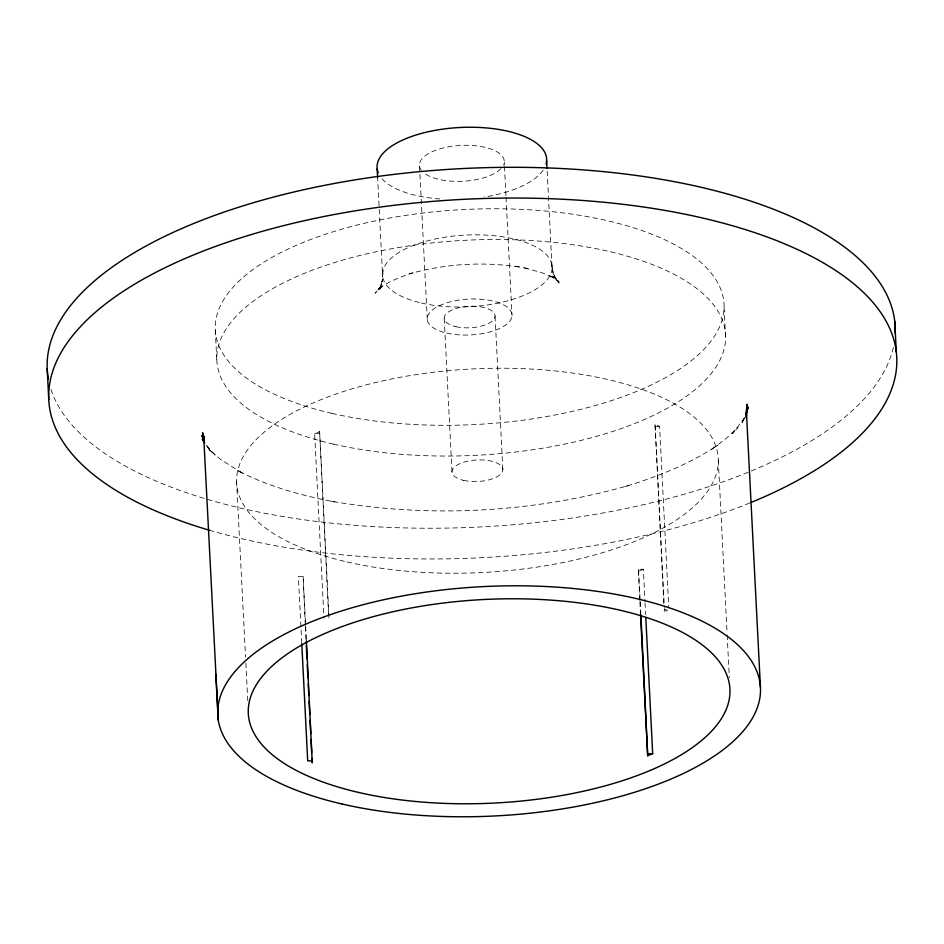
<?xml version="1.0" encoding="UTF-8"?>
<svg xmlns="http://www.w3.org/2000/svg" width="944" height="944" viewBox="0 0 944 944"><rect width="100%" height="100%" fill="white"/><g stroke="black" fill="none" stroke-linecap="round" stroke-linejoin="round"><path stroke-width="0.71" stroke-dasharray="4.72 3.54" d="M305.278 625.247L303.13 576.371L298.375 576.477L301.785 643.808M319.615 431.609L328.96 616.043L328.724 618.072L319.615 431.609L314.623 433.733L323.969 618.178M639.831 600.608L638.356 571.332L638.581 569.303L643.348 569.208L644.976 601.411M663.809 603.688L655.065 424.54L659.596 426.464L668.789 607.971M744.226 418.404L741.276 424.116L744.733 417.72M744.698 417.59L732.532 433.544L738.031 427.337L726.03 438.594L711.599 449.403L717.723 445.214C689.262 464.212 657.118 476.944 624.48 486.75L628.787 485.487C532.227 512.934 429.26 518.244 330.365 501.087L334.719 501.889C301.065 495.553 267.6 486.219 237.109 470.336L243.587 473.876L221.026 459.74L208.99 449.486L215.197 455.209L205.922 444.636M643.348 569.208L638.356 571.332M314.623 433.733L319.379 433.626M654.841 426.558L659.596 426.464M519.082 266.94C482.679 261.5 445.061 263.754 409.637 273.807L413.956 272.545C400.94 276.509 388.114 281.666 377.057 289.725L383.394 285.395L375.039 293.23L380.644 286.893L377.989 290.717L382.155 283.035L379.925 288.581L382.886 278.138L382.072 281.725L383.016 270.409L382.627 276.509L377.624 177.649M515.117 266.208L529.147 268.792M524.416 267.919L541.337 272.521L555.497 278.539L549.007 275.011L559.072 281.69L552.995 276.085L559.178 283.129L554.211 275.837L555.922 279.377L552.618 271.034L553.444 274.539L551.261 262.314L552.087 268.367L547.083 169.495M206.736 445.839L210.819 451.846L207.208 446.477M551.261 262.314L553.137 272.781M718.301 460.306L727.081 633.518M727.163 634.993L729.323 677.556M655.065 424.54L664.34 607.511M645.047 602.874L645.637 614.579M638.581 569.303L640.138 600.042M640.221 601.505L640.811 613.222M639.914 602.071L640.504 613.777M504.249 162.049L504.391 164.976M504.462 166.439L505.949 195.715M506.019 197.178L512.026 315.756M495.069 316.264L502.857 469.959M444.235 318.706L452.023 472.401M419.514 166.12L427.302 319.827M303.13 576.371L305.573 624.68M305.655 626.143L306.316 639.324M305.349 626.71L306.009 639.879M236.555 481.145L245.558 657.142M245.853 663.018L247.8 701.144M215.267 330.247L216.943 362.531M724.072 307.296L725.629 338.377M893.319 347.427A424.517 179.407 -2.9 0 1 479.269 527A424.517 179.407 -2.9 0 1 50.929 389.247M749.76 502.975A424.517 179.407 -2.9 0 1 209.403 530.233M421.449 170.463A42.456 17.936 -2.9 0 1 459.362 145.506A42.456 17.936 -2.9 0 1 503.482 165.011M500.827 168.787A42.456 17.936 -2.9 0 1 464.342 181.154A42.456 17.936 -2.9 0 1 425.107 173.826M543.213 170.085A84.901 35.884 -2.9 0 1 484.13 197.06M439.833 198.936A84.901 35.884 -2.9 0 1 381.046 177.602M664.411 608.974L664.175 611.004L668.942 610.898L664.411 608.974M421.39 303.024A84.901 35.884 -2.9 0 0 552.016 269.134A84.901 35.884 -2.9 0 0 428.505 240.59A84.901 35.884 -2.9 0 0 421.39 303.024M331.899 413.366A254.715 107.651 -2.9 0 0 723.788 311.673A254.715 107.651 -2.9 0 0 353.233 226.053A254.715 107.651 -2.9 0 0 331.899 413.366M333.456 444.105A254.715 107.651 -2.9 0 0 725.346 342.412A254.715 107.651 -2.9 0 0 354.791 256.792A254.715 107.651 -2.9 0 0 333.456 444.105M347.038 561.928A241.121 101.905 -2.9 0 0 718.018 465.663A241.121 101.905 -2.9 0 0 367.228 384.597A241.121 101.905 -2.9 0 0 347.038 561.928M463.657 480.366A25.476 10.762 -2.9 0 0 502.845 470.195A25.476 10.762 -2.9 0 0 465.781 461.628A25.476 10.762 -2.9 0 0 463.657 480.366M455.869 326.659A25.476 10.762 -2.9 0 0 495.057 316.488A25.476 10.762 -2.9 0 0 457.993 307.933A25.476 10.762 -2.9 0 0 455.869 326.659M446.689 333.079A42.456 17.936 -2.9 0 0 512.002 316.134A42.456 17.936 -2.9 0 0 450.241 301.868A42.456 17.936 -2.9 0 0 446.689 333.079"/><path stroke-width="1.42" d="M746.256 417.496L746.492 413.248L760.427 687.138M746.256 417.614L747.023 404.221L746.208 412.729M306.387 640.787L312.24 762.846L312.016 758.445M645.79 617.506L652.682 753.642L647.702 755.766L640.882 614.686M746.079 414.345L748.167 406.923L746.527 412.67M301.785 643.808L307.709 760.911L312.476 760.817M647.926 753.749L652.682 753.642M204.73 442.83L202.252 439.184L204.447 442.453M204.246 441.025L201.922 435.479L204.282 441.45M204.4 441.06L202.582 432.671L204.022 441.615L203.68 435.986L218.3 720.213M215.798 674.146L217.734 710.608M894.759 321.385L896.316 352.124M640.575 615.24L647.702 755.766M546.635 160.775L547.001 168.044M377.175 168.917L377.624 177.649M306.304 645.731L306.977 658.912M307.272 664.765L307.945 677.945M308.24 683.798L308.83 695.504M309.125 701.357L309.797 714.537M310.092 720.39L310.765 733.571M311.06 739.423L311.721 752.592M47.2 368.797L48.758 399.536M48.427 379.441A424.517 179.407 -2.9 0 1 458.088 168.799A424.517 179.407 -2.9 0 1 895.207 333.126M209.403 530.233A424.517 179.407 -2.9 0 1 157.2 271.648A424.517 179.407 -2.9 0 1 774.953 239.941A424.517 179.407 -2.9 0 1 751.105 502.432M378.202 172.728A84.901 35.884 -2.9 0 1 459.905 127.499A84.901 35.884 -2.9 0 1 546.057 164.114M342.188 804.04A271.695 114.826 -2.9 0 0 760.191 695.563A271.695 114.826 -2.9 0 0 364.939 604.231A271.695 114.826 -2.9 0 0 342.188 804.04M358.72 792.476A241.121 101.905 -2.9 0 0 729.7 696.212A241.121 101.905 -2.9 0 0 378.898 615.158A241.121 101.905 -2.9 0 0 358.72 792.476"/></g></svg>
